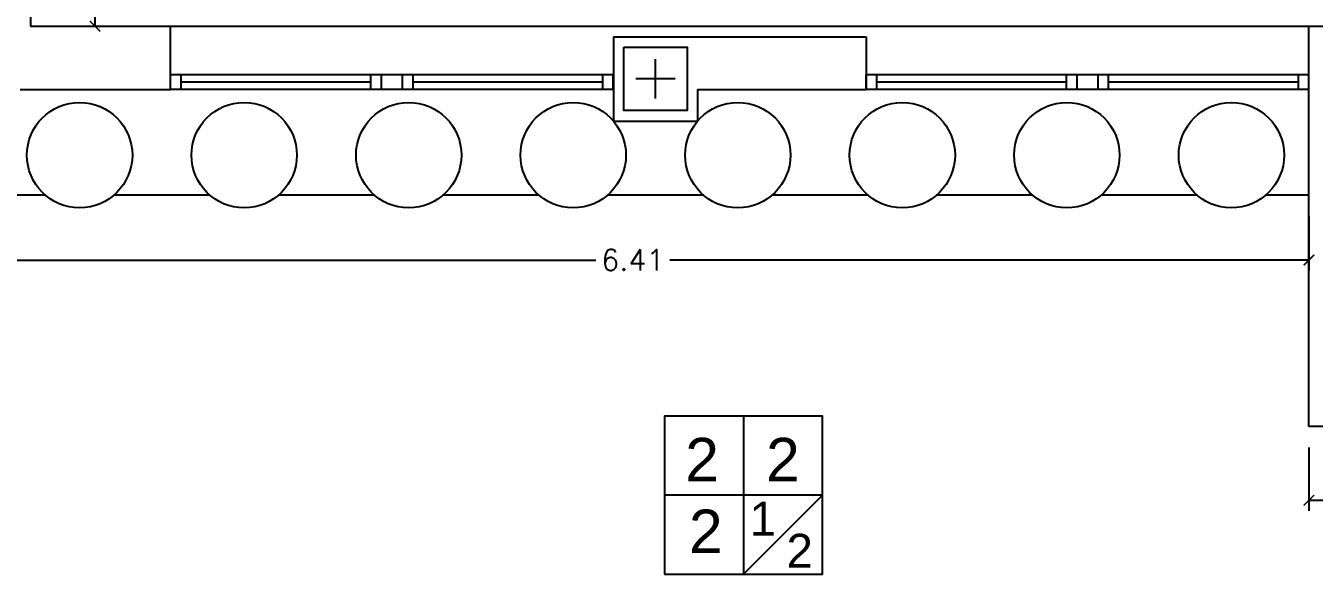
# Model space of a CAD drawing. Header units: millimetres. Extents: x 277.2 to 319.3, y 325.5 to 355.2.
# Drawn here: x 293.61 to 299.72, y 335.59 to 338.19 of the extents above; entities that cross this region are included whole.
import ezdxf

# ---------------------------------------------------------------- set-up
doc = ezdxf.new("R2010")
doc.units = ezdxf.units.MM
doc.header["$MEASUREMENT"] = 0
for name, color, linetype in [('Albañilería', 4, 'Continuous'), ('COTAS', 7, 'Continuous'), ('LINEA', 3, 'Continuous'), ('MUROS', 2, 'Continuous'), ('PILARES', 2, 'Continuous'), ('PUERTAS', 3, 'Continuous'), ('TEXTOS', 7, 'Continuous'), ('VENTANAS', 9, 'Continuous')]:
    doc.layers.add(name, color=color, linetype=linetype)
doc.styles.get("Standard").update_dxf_attribs({"font": 'romans.shx'})
doc.styles.add('TITULOS', font='ARIAL.TTF')
doc.dimstyles.new('ANTONIO', dxfattribs={"dimscale": 0.05, "dimtxt": 2, "dimasz": 1, "dimexe": 1, "dimexo": 2, "dimgap": 0.8, "dimtad": 0, "dimtih": 1, "dimtoh": 1, "dimzin": 0, "dimdsep": 46, "dimtxsty": 'Standard', "dimblk": 'ARCHTICK', "dimcen": 0.5, "dimclrd": 1, "dimclre": 1, "dimclrt": 4, "dimadec": 0, "dimazin": 0, "dimtfac": 1, "dimtofl": 0, "dimtmove": 0, "dimatfit": 3, "dimldrblk": 'DOTSMALL', "dimfxl": 1, "dimtolj": 1, "dimtzin": 0, "dimarcsym": 0})

# ---------------------------------------------------------------- blocks, each defined once
blk = doc.blocks.new('A$C64186889')
at = {"layer": 'PILARES', "linetype": 'Continuous', "ltscale": 0.07}
for p, q in [((0.15, 0.2435), (0.15, 0.0565)), ((0.2435, 0.15), (0.0565, 0.15))]:
    blk.add_line(p, q, dxfattribs=at)
blk.add_lwpolyline([(0, 0), (0.3, 0), (0.3, 0.3), (0, 0.3)], close=True, dxfattribs=at)
blk = doc.blocks.new('Albañil')
at = {"layer": 'Albañilería'}
for p, q in [((0, 0.25), (0, -0.25)), ((0.25, 0), (-0.25, 0))]:
    blk.add_line(p, q, dxfattribs=at)
blk.add_lwpolyline([(-0.25, -0.25), (0.25, -0.25), (0.25, 0.25), (-0.25, 0.25)], close=True, dxfattribs=at)
blk = doc.blocks.new('_ArchTick')
at = {"color": 0, "const_width": 0.15}
blk.add_lwpolyline([(-0.5, -0.5), (0.5, 0.5)], dxfattribs=at)
blk = doc.blocks.new('*D112')
at = {"layer": 'COTAS', "color": 1, "linetype": 'Continuous'}
for p, q in [((273.0578, 164.7766), (273.0578, 165.1807)), ((275.1581, 164.8266), (275.1581, 165.1807)), ((273.0578, 165.1307), (273.9156, 165.1307)), ((275.1581, 165.1307), (274.3003, 165.1307))]:
    blk.add_line(p, q, dxfattribs=at)
at = {"layer": 'Defpoints', "color": 0, "linetype": 'Continuous'}
for p in [(275.1581, 165.1307), (273.0578, 164.6766), (275.1581, 164.7266)]:
    blk.add_point(p, dxfattribs=at)
at = {"layer": 'COTAS', "color": 1, "linetype": 'Continuous', "xscale": 0.05, "yscale": 0.05, "zscale": 0.05, "rotation": 180}
blk.add_blockref('_ArchTick', (273.0578, 165.1307), dxfattribs=at)
at = {"layer": 'COTAS', "color": 1, "linetype": 'Continuous', "xscale": 0.05, "yscale": 0.05, "zscale": 0.05}
blk.add_blockref('_ArchTick', (275.1581, 165.1307), dxfattribs=at)
at = {"layer": 'COTAS', "color": 4, "linetype": 'Continuous', "insert": (274.1079, 165.1307), "char_height": 0.1, "attachment_point": 5}
blk.add_mtext('\\A1;2.10', dxfattribs=at)
blk = doc.blocks.new('_DotSmall')
at = {"layer": 'TEXTOS', "color": 0, "linetype": 'Continuous', "const_width": 0.5}
blk.add_lwpolyline([(-0.0625, 0, 1), (0.0625, 0, 1)], format="xyb", close=True, dxfattribs=at)
blk = doc.blocks.new('*D111')
at = {"layer": 'COTAS', "color": 1, "linetype": 'Continuous'}
for p, q in [((271.8581, 164.7766), (271.8581, 165.1807)), ((273.0578, 164.7766), (273.0578, 165.1807)), ((271.8581, 165.1307), (272.2727, 165.1307)), ((273.0578, 165.1307), (272.6432, 165.1307))]:
    blk.add_line(p, q, dxfattribs=at)
at = {"layer": 'Defpoints', "color": 0, "linetype": 'Continuous'}
for p in [(273.0578, 165.1307), (271.8581, 164.6766), (273.0578, 164.6766)]:
    blk.add_point(p, dxfattribs=at)
at = {"layer": 'COTAS', "color": 1, "linetype": 'Continuous', "xscale": 0.05, "yscale": 0.05, "zscale": 0.05, "rotation": 180}
blk.add_blockref('_ArchTick', (271.8581, 165.1307), dxfattribs=at)
at = {"layer": 'COTAS', "color": 1, "linetype": 'Continuous', "xscale": 0.05, "yscale": 0.05, "zscale": 0.05}
blk.add_blockref('_ArchTick', (273.0578, 165.1307), dxfattribs=at)
at = {"layer": 'COTAS', "color": 4, "linetype": 'Continuous', "insert": (272.4579, 165.1307), "char_height": 0.1, "attachment_point": 5}
blk.add_mtext('\\A1;1.20', dxfattribs=at)
blk = doc.blocks.new('*D103')
at = {"layer": 'COTAS', "color": 1, "linetype": 'Continuous', "lineweight": -2}
for p, q in [((269.1435, 167.6294), (269.4497, 167.6294)), ((269.3997, 167.6294), (269.3997, 166.268)), ((269.3997, 164.7266), (269.3997, 166.088)), ((269.1935, 164.7266), (269.4497, 164.7266))]:
    blk.add_line(p, q, dxfattribs=at)
at = {"layer": 'Defpoints', "color": 0, "linetype": 'Continuous'}
for p in [(269.0435, 167.6294), (269.3997, 167.6294), (269.0935, 164.7266)]:
    blk.add_point(p, dxfattribs=at)
at = {"layer": 'COTAS', "color": 1, "linetype": 'Continuous', "lineweight": -2, "xscale": 0.05, "yscale": 0.05, "zscale": 0.05}
for p, rotation in [((269.3997, 167.6294), 90), ((269.3997, 164.7266), 270)]:
    blk.add_blockref('_ArchTick', p, dxfattribs=dict(at, rotation=rotation))
at = {"layer": 'COTAS', "color": 4, "linetype": 'Continuous', "insert": (269.3997, 166.178), "char_height": 0.1, "attachment_point": 5}
blk.add_mtext('\\A1;2.90', dxfattribs=at)
blk = doc.blocks.new('*D102')
at = {"layer": 'COTAS', "color": 1, "linetype": 'Continuous', "lineweight": -2}
for p, q in [((269.0935, 164.8266), (269.0935, 165.5776)), ((269.0935, 165.5276), (275.043, 165.5276)), ((281.4581, 165.5276), (275.5087, 165.5276)), ((281.4581, 164.8266), (281.4581, 165.5776))]:
    blk.add_line(p, q, dxfattribs=at)
at = {"layer": 'Defpoints', "color": 0, "linetype": 'Continuous'}
for p in [(281.4581, 165.5276), (269.0935, 164.7266), (281.4581, 164.7266)]:
    blk.add_point(p, dxfattribs=at)
at = {"layer": 'COTAS', "color": 1, "linetype": 'Continuous', "lineweight": -2, "xscale": 0.05, "yscale": 0.05, "zscale": 0.05, "rotation": 180}
blk.add_blockref('_ArchTick', (269.0935, 165.5276), dxfattribs=at)
at = {"layer": 'COTAS', "color": 1, "linetype": 'Continuous', "lineweight": -2, "xscale": 0.05, "yscale": 0.05, "zscale": 0.05}
blk.add_blockref('_ArchTick', (281.4581, 165.5276), dxfattribs=at)
at = {"layer": 'COTAS', "color": 4, "linetype": 'Continuous', "insert": (275.2758, 165.5276), "char_height": 0.1, "attachment_point": 5}
blk.add_mtext('\\A1;12.36', dxfattribs=at)
blk = doc.blocks.new('*D85')
at = {"layer": 'COTAS', "color": 1, "linetype": 'Continuous', "lineweight": -2}
for p, q in [((268.7435, 163.8266), (268.7435, 163.5671)), ((275.1581, 163.8266), (275.1581, 163.5671)), ((268.7435, 163.6171), (271.7751, 163.6171)), ((275.1581, 163.6171), (272.1266, 163.6171))]:
    blk.add_line(p, q, dxfattribs=at)
at = {"layer": 'Defpoints', "color": 0, "linetype": 'Continuous'}
for p in [(268.7435, 163.9266), (275.1581, 163.9266), (275.1581, 163.6171)]:
    blk.add_point(p, dxfattribs=at)
at = {"layer": 'COTAS', "color": 1, "linetype": 'Continuous', "lineweight": -2, "xscale": 0.05, "yscale": 0.05, "zscale": 0.05, "rotation": 180}
blk.add_blockref('_ArchTick', (268.7435, 163.6171), dxfattribs=at)
at = {"layer": 'COTAS', "color": 1, "linetype": 'Continuous', "lineweight": -2, "xscale": 0.05, "yscale": 0.05, "zscale": 0.05}
blk.add_blockref('_ArchTick', (275.1581, 163.6171), dxfattribs=at)
at = {"layer": 'COTAS', "color": 4, "linetype": 'Continuous', "insert": (271.9508, 163.6171), "char_height": 0.1, "attachment_point": 5}
blk.add_mtext('\\A1;6.41', dxfattribs=at)
blk = doc.blocks.new('*D76')
at = {"layer": 'COTAS', "color": 1, "linetype": 'Continuous', "lineweight": -2}
for p, q in [((275.1581, 162.7266), (275.1581, 162.4272)), ((281.1581, 162.7266), (281.1581, 162.4272)), ((275.1581, 162.4772), (277.9681, 162.4772)), ((281.1581, 162.4772), (278.3481, 162.4772))]:
    blk.add_line(p, q, dxfattribs=at)
at = {"layer": 'Defpoints', "color": 0, "linetype": 'Continuous'}
for p in [(275.1581, 162.8266), (281.1581, 162.8266), (275.1581, 162.4772)]:
    blk.add_point(p, dxfattribs=at)
at = {"layer": 'COTAS', "color": 1, "linetype": 'Continuous', "lineweight": -2, "xscale": 0.05, "yscale": 0.05, "zscale": 0.05, "rotation": 180}
blk.add_blockref('_ArchTick', (275.1581, 162.4772), dxfattribs=at)
at = {"layer": 'COTAS', "color": 1, "linetype": 'Continuous', "lineweight": -2, "xscale": 0.05, "yscale": 0.05, "zscale": 0.05}
blk.add_blockref('_ArchTick', (281.1581, 162.4772), dxfattribs=at)
at = {"layer": 'COTAS', "color": 4, "linetype": 'Continuous', "insert": (278.1581, 162.4772), "char_height": 0.1, "attachment_point": 5}
blk.add_mtext('\\A1;6.00', dxfattribs=at)
blk = doc.blocks.new('*D40')
at = {"layer": 'COTAS', "color": 1, "linetype": 'Continuous'}
for p, q in [((269.0935, 164.8266), (269.0935, 165.1807)), ((269.7574, 164.8266), (269.7574, 165.1807)), ((269.0935, 165.1307), (269.2331, 165.1307)), ((269.7574, 165.1307), (269.6178, 165.1307))]:
    blk.add_line(p, q, dxfattribs=at)
at = {"layer": 'Defpoints', "color": 0, "linetype": 'Continuous'}
for p in [(269.0935, 165.1307), (269.0935, 164.7266), (269.7574, 164.7266)]:
    blk.add_point(p, dxfattribs=at)
at = {"layer": 'COTAS', "color": 1, "linetype": 'Continuous', "xscale": 0.05, "yscale": 0.05, "zscale": 0.05, "rotation": 180}
blk.add_blockref('_ArchTick', (269.0935, 165.1307), dxfattribs=at)
at = {"layer": 'COTAS', "color": 1, "linetype": 'Continuous', "xscale": 0.05, "yscale": 0.05, "zscale": 0.05}
blk.add_blockref('_ArchTick', (269.7574, 165.1307), dxfattribs=at)
at = {"layer": 'COTAS', "color": 4, "linetype": 'Continuous', "insert": (269.4255, 165.1307), "char_height": 0.1, "attachment_point": 5}
blk.add_mtext('\\A1;0.66', dxfattribs=at)
blk = doc.blocks.new('*D39')
at = {"layer": 'COTAS', "color": 1, "linetype": 'Continuous'}
for p, q in [((269.7574, 164.8266), (269.7574, 165.1807)), ((271.8581, 164.7766), (271.8581, 165.1807)), ((269.7574, 165.1307), (270.6154, 165.1307)), ((271.8581, 165.1307), (271.0001, 165.1307))]:
    blk.add_line(p, q, dxfattribs=at)
at = {"layer": 'Defpoints', "color": 0, "linetype": 'Continuous'}
for p in [(269.7574, 165.1307), (269.7574, 164.7266), (271.8581, 164.6766)]:
    blk.add_point(p, dxfattribs=at)
at = {"layer": 'COTAS', "color": 1, "linetype": 'Continuous', "xscale": 0.05, "yscale": 0.05, "zscale": 0.05, "rotation": 180}
blk.add_blockref('_ArchTick', (269.7574, 165.1307), dxfattribs=at)
at = {"layer": 'COTAS', "color": 1, "linetype": 'Continuous', "xscale": 0.05, "yscale": 0.05, "zscale": 0.05}
blk.add_blockref('_ArchTick', (271.8581, 165.1307), dxfattribs=at)
at = {"layer": 'COTAS', "color": 4, "linetype": 'Continuous', "insert": (270.8078, 165.1307), "char_height": 0.1, "attachment_point": 5}
blk.add_mtext('\\A1;2.10', dxfattribs=at)
blk = doc.blocks.new('*D38')
at = {"layer": 'COTAS', "color": 1, "linetype": 'Continuous', "lineweight": -2}
for p, q in [((275.1581, 164.8266), (275.1581, 165.1807)), ((281.4581, 164.8266), (281.4581, 165.1807)), ((275.1581, 165.1307), (278.1181, 165.1307)), ((281.4581, 165.1307), (278.4981, 165.1307))]:
    blk.add_line(p, q, dxfattribs=at)
at = {"layer": 'Defpoints', "color": 0, "linetype": 'Continuous'}
for p in [(275.1581, 165.1307), (275.1581, 164.7266), (281.4581, 164.7266)]:
    blk.add_point(p, dxfattribs=at)
at = {"layer": 'COTAS', "color": 1, "linetype": 'Continuous', "lineweight": -2, "xscale": 0.05, "yscale": 0.05, "zscale": 0.05, "rotation": 180}
blk.add_blockref('_ArchTick', (275.1581, 165.1307), dxfattribs=at)
at = {"layer": 'COTAS', "color": 1, "linetype": 'Continuous', "lineweight": -2, "xscale": 0.05, "yscale": 0.05, "zscale": 0.05}
blk.add_blockref('_ArchTick', (281.4581, 165.1307), dxfattribs=at)
at = {"layer": 'COTAS', "color": 4, "linetype": 'Continuous', "insert": (278.3081, 165.1307), "char_height": 0.1, "attachment_point": 5}
blk.add_mtext('\\A1;6.30', dxfattribs=at)
blk = doc.blocks.new('A$C113E1792')
at = {"layer": 'COTAS', "linetype": 'Continuous', "ltscale": 0.07}
dim = blk.add_linear_dim(base=(7.9062, 7.4904), p1=(7.6, 4.5876), p2=(7.55, 7.4904), angle=90, dimstyle='ANTONIO', dxfattribs=at)
dim.commit()
dim.dimension.update_dxf_attribs({"geometry": '*D103', "text_midpoint": (7.9062, 6.039), "insert": (-261.4935, -160.139)})
for base, p1, p2, picture, middle in [((19.9646, 5.3886), (7.6, 4.5876), (19.9646, 4.5876), '*D102', (13.7823, 5.3886)), ((13.6646, 4.9917), (19.9646, 4.5876), (13.6646, 4.5876), '*D38', (16.8146, 4.9917)), ((13.6646, 3.4782), (7.25, 3.7876), (13.6646, 3.7876), '*D85', (10.4573, 3.4782)), ((13.6646, 2.3383), (19.6646, 2.6876), (13.6646, 2.6876), '*D76', (16.6646, 2.3383))]:
    dim = blk.add_linear_dim(base=base, p1=p1, p2=p2, dimstyle='ANTONIO', dxfattribs=at)
    dim.commit()
    dim.dimension.update_dxf_attribs({"geometry": picture, "text_midpoint": middle, "insert": (-261.4935, -160.139)})
for base, p1, p2, picture, middle in [((7.6, 4.9917), (8.2638, 4.5876), (7.6, 4.5876), '*D40', (7.9319, 4.9917)), ((8.2638, 4.9917), (10.3646, 4.5376), (8.2638, 4.5876), '*D39', (9.3142, 4.9917)), ((11.5642, 4.9917), (10.3646, 4.5376), (11.5642, 4.5376), '*D111', (10.9644, 4.9917)), ((13.6646, 4.9917), (11.5642, 4.5376), (13.6646, 4.5876), '*D112', (12.6144, 4.9917))]:
    dim = blk.add_linear_dim(base=base, p1=p1, p2=p2, dimstyle='ANTONIO', override={"dimtmove": 1}, dxfattribs=at)
    dim.commit()
    dim.dimension.update_dxf_attribs({"geometry": picture, "text_midpoint": middle, "insert": (-261.4935, -160.139)})

msp = doc.modelspace()

# ---------------------------------------------------------------- linework, layer by layer
at = {"layer": 'Albañilería'}
msp.add_line((297.3915, 335.9644), (297.0165, 335.5894), dxfattribs=at)
at = {"layer": 'LINEA', "linetype": 'Continuous', "ltscale": 0.07}
for p, q in [((293.6349, 351.043), (293.6349, 338.1902)), ((294.2988, 338.1902), (299.6995, 338.1902))]:
    msp.add_line(p, q, dxfattribs=at)
at = {"layer": 'MUROS'}
for p, q in [((293.6349, 338.1926), (293.6349, 338.1902)), ((293.6349, 338.1902), (294.2988, 338.1902)), ((299.6995, 336.2902), (299.6995, 338.1902)), ((299.6995, 338.1902), (305.9995, 338.1902)), ((293.5849, 337.8902), (294.2988, 337.8902)), ((299.7995, 336.2902), (299.6995, 336.2902))]:
    msp.add_line(p, q, dxfattribs=at)
at = {"layer": 'MUROS', "linetype": 'Continuous', "ltscale": 0.07}
for p, q in [((294.2988, 337.8902), (294.2988, 338.1902)), ((296.3995, 338.1402), (296.3995, 337.7402)), ((296.3995, 338.1402), (297.5992, 338.1402)), ((297.5992, 338.1402), (297.5992, 337.8902)), ((296.7995, 337.8902), (296.7995, 337.7402)), ((296.7995, 337.8902), (297.5992, 337.8902)), ((296.3995, 337.7402), (296.7995, 337.7402))]:
    msp.add_line(p, q, dxfattribs=at)
at = {"layer": 'PUERTAS'}
for p, q in [((293.2849, 337.3902), (293.703, 337.3902)), ((294.0321, 337.3902), (294.4836, 337.3902)), ((294.8127, 337.3902), (295.2642, 337.3902)), ((295.5932, 337.3902), (296.0447, 337.3902)), ((296.3738, 337.3902), (296.8253, 337.3902)), ((297.1544, 337.3902), (297.6059, 337.3902)), ((297.9349, 337.3902), (298.3864, 337.3902)), ((298.7155, 337.3902), (299.167, 337.3902)), ((299.4961, 337.3902), (299.6995, 337.3902))]:
    msp.add_line(p, q, dxfattribs=at)
for centre in [(293.8676, 337.5785), (294.6481, 337.5785), (295.4287, 337.5785), (296.2093, 337.5785), (296.9898, 337.5785), (297.7704, 337.5785), (298.551, 337.5785), (299.3315, 337.5785)]:
    msp.add_circle(centre, 0.25, dxfattribs=at)
at = {"layer": 'VENTANAS'}
for p, q in [((296.3992, 337.9602), (294.2988, 337.9602)), ((299.6995, 337.9602), (297.5992, 337.9602)), ((296.3992, 337.8902), (294.2988, 337.8902)), ((299.6995, 337.8902), (297.5992, 337.8902))]:
    msp.add_line(p, q, dxfattribs=at)
at = {"layer": 'VENTANAS', "linetype": 'Continuous', "ltscale": 0.07}
for p, q in [((294.3488, 337.8902), (294.3488, 337.9602)), ((295.2492, 337.8902), (295.2492, 337.9602)), ((295.2992, 337.8902), (295.2992, 337.9602)), ((295.3992, 337.8902), (295.3992, 337.9602)), ((295.4492, 337.8902), (295.4492, 337.9602)), ((296.3492, 337.8902), (296.3492, 337.9602)), ((296.3992, 337.8902), (296.3992, 337.9602)), ((297.5992, 337.8902), (297.5992, 337.9602)), ((297.6492, 337.8902), (297.6492, 337.9602)), ((298.5492, 337.8902), (298.5492, 337.9602)), ((298.5992, 337.8902), (298.5992, 337.9602)), ((298.6992, 337.8902), (298.6992, 337.9602)), ((298.7492, 337.8902), (298.7492, 337.9602)), ((299.6495, 337.8902), (299.6495, 337.9602)), ((295.2492, 337.9252), (294.3488, 337.9252)), ((296.3492, 337.9252), (295.4488, 337.9252)), ((298.5492, 337.9252), (297.6488, 337.9252)), ((299.6495, 337.9252), (298.7492, 337.9252))]:
    msp.add_line(p, q, dxfattribs=at)

# ---------------------------------------------------------------- block references
msp.add_blockref('A$C113E1792', (286.0349, 333.6026))
at = {"layer": 'Albañilería', "xscale": 1.5, "yscale": 1.5, "zscale": 1.5}
msp.add_blockref('Albañil', (297.0165, 335.9644), dxfattribs=at)
at = {"layer": 'PILARES', "linetype": 'Continuous', "ltscale": 0.07, "xscale": -1, "rotation": 180}
msp.add_blockref('A$C64186889', (296.4495, 338.0902), dxfattribs=at)

# ---------------------------------------------------------------- texts
at = {"layer": 'Albañilería', "style": 'TITULOS'}
for s, height, p in [('2', 0.2063, (296.7403, 336.0304)), ('2', 0.2063, (297.1239, 336.0304)), ('2', 0.2063, (296.7579, 335.69)), ('1', 0.1612, (297.0458, 335.7724)), ('2', 0.1612, (297.2209, 335.6201))]:
    msp.add_text(s, height=height, dxfattribs=at).set_placement(p)

doc.saveas('drawing.dxf')
